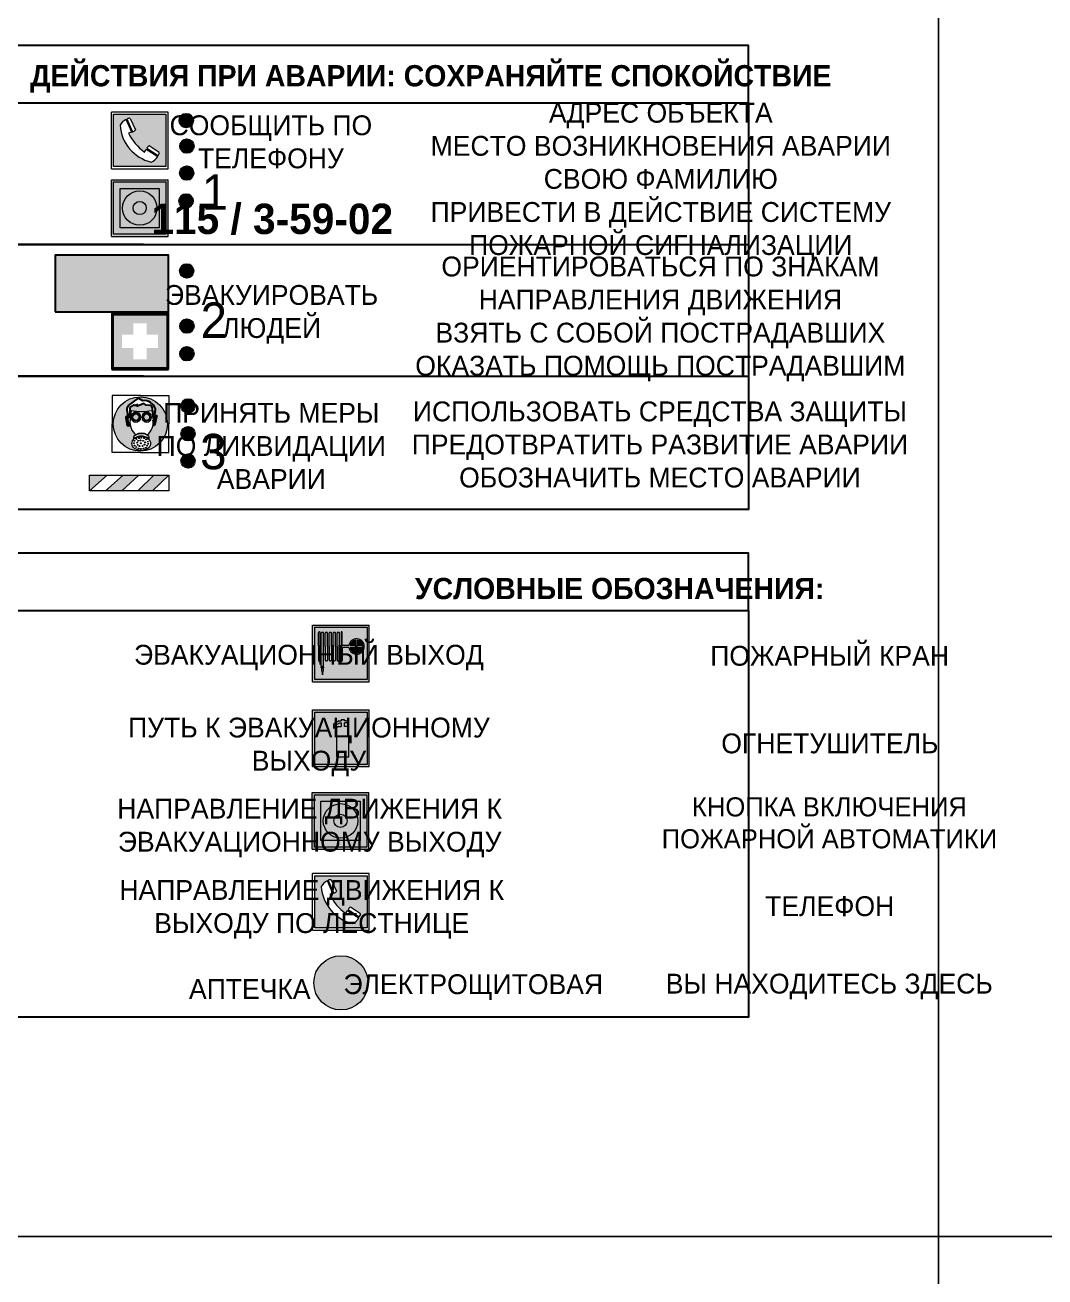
# Model space of a CAD drawing. Header units: millimetres. Extents: x 13114 to 67229, y 22859 to 38520.
# Drawn here: x 33988.3 to 34132.1, y 35153.2 to 35329.9 of the extents above; entities that cross this region are included whole.
import ezdxf

# ---------------------------------------------------------------- set-up
doc = ezdxf.new("R2010")
doc.units = ezdxf.units.MM
doc.styles.add('обычный', font='arial.ttf')

# ---------------------------------------------------------------- blocks, each defined once
blk = doc.blocks.new('A$C38D26F80')
h = blk.add_hatch(color=5)
h.dxf.hatch_style = 1
h.paths.add_polyline_path([(-8.77, -4.48, 1), (-0.19, -4.48, 1)])
h.paths.add_polyline_path([(-6.75, -3.58), (-6.75, -3.31), (-6.62, -3.22), (-6.5, -3.22), (-6.42, -3.3), (-6.39, -3.28), (-6.59, -2.23), (-6.59, -2.01), (-6.38, -1.58), (-4.76, -0.4), (-4.13, -0.79, -0.362848), (-2.1, -2.1, -0.201049), (-2.17, -2.48, 0.085434), (-2.26, -3.13), (-1.9, -3.16), (-2.25, -4.7), (-2.4, -4.59), (-2.43, -4.34), (-2.36, -4.34), (-2.14, -3.34), (-2.47, -3.42), (-2.58, -1.95), (-2.77, -1.58), (-3.58, -1.52), (-3.92, -1.26), (-5.05, -1.73), (-4.87, -1.39), (-5.41, -1.6), (-5.41, -1.46), (-6.13, -1.87), (-6.18, -3.5), (-6.56, -3.47), (-6.37, -4.59), (-6.16, -4.43), (-6.16, -4.66), (-6.36, -4.79), (-6.37, -4.8), (-6.51, -4.76)], flags=16)
h.paths.add_polyline_path([(-6.51, -4.76), (-6.36, -4.79), (-6.37, -4.8)], flags=0)
h.paths.add_polyline_path([(-5.92, -2.34, 0.089508), (-2.67, -2.35), (-2.48, -3.88, -0.268602), (-3.4, -6.18, 0.262449), (-5.2, -6.18, -0.268602), (-6.11, -3.88)], flags=16)
edge = h.paths.add_edge_path(flags=16)
edge.add_ellipse((-5.19, -3.41), major_axis=(0, 0.842), ratio=0.848992, start_angle=0, end_angle=360)
edge = h.paths.add_edge_path(flags=0)
edge.add_ellipse((-5.19, -3.39), major_axis=(0, 0.665), ratio=0.853798, start_angle=0, end_angle=360)
edge = h.paths.add_edge_path(flags=0)
edge.add_ellipse((-5.19, -3.4), major_axis=(0, 0.528), ratio=0.864094, start_angle=0, end_angle=360)
edge = h.paths.add_edge_path(flags=16)
edge.add_ellipse((-3.47, -3.4), major_axis=(0, 0.842), ratio=0.848992, start_angle=0, end_angle=360)
h.paths.add_polyline_path([(-3.13, -6.45), (-3.13, -6.84, 0.383174), (-5.57, -6.85), (-5.57, -6.49, -0.369952)], flags=16)
edge = h.paths.add_edge_path(flags=0)
edge.add_ellipse((-3.47, -3.39), major_axis=(0, 0.665), ratio=0.853798, start_angle=0, end_angle=360)
edge = h.paths.add_edge_path(flags=0)
edge.add_ellipse((-3.47, -3.4), major_axis=(0, 0.528), ratio=0.864094, start_angle=0, end_angle=360)
edge = h.paths.add_edge_path(flags=16)
edge.add_ellipse((-4.34, -7.57), major_axis=(-1.48, 0), ratio=0.744955, start_angle=0, end_angle=360)
h.paths.add_polyline_path([(-5.01, -6.85, -1), (-5.15, -6.85, -1)], flags=0)
h.paths.add_polyline_path([(-5.33, -7.14, -1), (-5.47, -7.14, -1)], flags=0)
h.paths.add_polyline_path([(-4.61, -6.71, -1), (-4.74, -6.71, -1)], flags=16)
h.paths.add_polyline_path([(-5.43, -7.51, -1), (-5.57, -7.51, -1)], flags=0)
h.paths.add_polyline_path([(-4.26, -6.67, -1), (-4.4, -6.67, -1)], flags=16)
h.paths.add_polyline_path([(-4.74, -7.14, -1), (-4.88, -7.14, -1)], flags=0)
h.paths.add_polyline_path([(-4.93, -7.43, -1), (-5.07, -7.43, -1)], flags=0)
h.paths.add_polyline_path([(-4.41, -7.07, -1), (-4.54, -7.07, -1)], flags=0)
h.paths.add_polyline_path([(-5.33, -7.87, -1), (-5.46, -7.87, -1)], flags=0)
h.paths.add_polyline_path([(-3.8, -6.71, -1), (-3.94, -6.71, -1)], flags=16)
h.paths.add_polyline_path([(-4.85, -7.78, -1), (-4.98, -7.78, -1)], flags=0)
h.paths.add_polyline_path([(-3.96, -7.14, -1), (-4.1, -7.14, -1)], flags=0)
h.paths.add_polyline_path([(-4.33, -7.53, -1), (-4.47, -7.53, -1)], flags=0)
h.paths.add_polyline_path([(-5.09, -8.12, -1), (-5.23, -8.12, -1)], flags=0)
h.paths.add_polyline_path([(-3.5, -6.94, -1), (-3.64, -6.94, -1)], flags=0)
h.paths.add_polyline_path([(-4.54, -7.97, -1), (-4.68, -7.97, -1)], flags=0)
h.paths.add_polyline_path([(-3.66, -7.39, -1), (-3.8, -7.39, -1)], flags=0)
h.paths.add_polyline_path([(-4.73, -8.35, -1), (-4.86, -8.35, -1)], flags=0)
h.paths.add_polyline_path([(-4.09, -7.96, -1), (-4.23, -7.96, -1)], flags=0)
h.paths.add_polyline_path([(-3.77, -7.74, -1), (-3.91, -7.74, -1)], flags=0)
h.paths.add_polyline_path([(-3.22, -7.27, -1), (-3.35, -7.27, -1)], flags=0)
h.paths.add_polyline_path([(-4.34, -8.4, -1), (-4.47, -8.4, -1)], flags=0)
h.paths.add_polyline_path([(-3.16, -7.61, -1), (-3.3, -7.61, -1)], flags=0)
h.paths.add_polyline_path([(-3.9, -8.35, -1), (-4.04, -8.35, -1)], flags=0)
h.paths.add_polyline_path([(-3.32, -7.91, -1), (-3.46, -7.91, -1)], flags=0)
h.paths.add_polyline_path([(-3.55, -8.23, -1), (-3.69, -8.23, -1)], flags=0)
at = {"color": 5, "lineweight": 5}
for p, q in [((-4.48, 0), (-8.96, 0)), ((-8.96, 0), (-8.96, -4.48)), ((-4.48, 0), (0, 0)), ((0, 0), (0, -4.48)), ((-6.59, -2.01), (-6.38, -1.58)), ((-6.38, -1.58), (-4.76, -0.4)), ((-6.13, -1.87), (-6.18, -3.5)), ((-5.41, -1.46), (-6.13, -1.87)), ((-4.87, -1.39), (-5.41, -1.6)), ((-5.41, -1.6), (-5.41, -1.46)), ((-3.92, -1.26), (-5.05, -1.73)), ((-5.05, -1.73), (-4.87, -1.39)), ((-4.76, -0.4), (-4.13, -0.79)), ((-3.58, -1.52), (-3.92, -1.26)), ((-2.77, -1.58), (-3.58, -1.52)), ((-2.58, -1.95), (-2.77, -1.58)), ((-2.47, -3.42), (-2.58, -1.95)), ((-6.75, -3.31), (-6.62, -3.22)), ((-6.75, -3.58), (-6.75, -3.31)), ((-6.51, -4.76), (-6.75, -3.58)), ((-6.62, -3.22), (-6.5, -3.22)), ((-6.59, -2.23), (-6.59, -2.01)), ((-6.39, -3.28), (-6.59, -2.23)), ((-6.18, -3.5), (-6.56, -3.47)), ((-6.56, -3.47), (-6.37, -4.59)), ((-6.5, -3.22), (-6.42, -3.3)), ((-6.42, -3.3), (-6.39, -3.28)), ((-5.92, -2.34), (-6.11, -3.88)), ((-2.67, -2.34), (-2.48, -3.88)), ((-2.14, -3.34), (-2.47, -3.42)), ((-2.36, -4.34), (-2.14, -3.34)), ((-1.9, -3.16), (-2.26, -3.13)), ((-2.25, -4.7), (-1.9, -3.16)), ((-8.96, -8.96), (-8.96, -4.48)), ((-6.37, -4.8), (-6.51, -4.76)), ((-6.37, -4.59), (-6.16, -4.43)), ((-6.16, -4.66), (-6.37, -4.8)), ((-6.16, -4.43), (-6.16, -4.66)), ((-2.43, -4.34), (-2.4, -4.59)), ((-2.43, -4.34), (-2.36, -4.34)), ((-2.4, -4.59), (-2.25, -4.7)), ((0, -8.96), (0, -4.48)), ((-5.57, -6.49), (-5.57, -6.85)), ((-3.13, -6.45), (-3.13, -6.84)), ((-4.48, -8.96), (-8.96, -8.96)), ((-4.48, -8.96), (0, -8.96))]:
    blk.add_line(p, q, dxfattribs=at)
at = {"color": 5}
for p, q in [((-6.59, -2.01), (-6.38, -1.58)), ((-6.38, -1.58), (-4.76, -0.4)), ((-6.13, -1.87), (-6.18, -3.5)), ((-5.41, -1.46), (-6.13, -1.87)), ((-4.87, -1.39), (-5.41, -1.6)), ((-5.41, -1.6), (-5.41, -1.46)), ((-3.92, -1.26), (-5.05, -1.73)), ((-5.05, -1.73), (-4.87, -1.39)), ((-4.76, -0.4), (-4.13, -0.79)), ((-3.58, -1.52), (-3.92, -1.26)), ((-2.77, -1.58), (-3.58, -1.52)), ((-2.58, -1.95), (-2.77, -1.58)), ((-2.47, -3.42), (-2.58, -1.95)), ((-6.75, -3.31), (-6.62, -3.22)), ((-6.75, -3.58), (-6.75, -3.31)), ((-6.51, -4.76), (-6.75, -3.58)), ((-6.62, -3.22), (-6.5, -3.22)), ((-6.59, -2.23), (-6.59, -2.01)), ((-6.39, -3.28), (-6.59, -2.23)), ((-6.18, -3.5), (-6.56, -3.47)), ((-6.56, -3.47), (-6.37, -4.59)), ((-6.5, -3.22), (-6.42, -3.3)), ((-6.42, -3.3), (-6.39, -3.28)), ((-2.14, -3.34), (-2.47, -3.42)), ((-2.36, -4.34), (-2.14, -3.34)), ((-2.26, -3.13), (-1.9, -3.16)), ((-1.9, -3.16), (-2.25, -4.7)), ((-6.37, -4.8), (-6.51, -4.76)), ((-6.36, -4.79), (-6.51, -4.76)), ((-6.37, -4.59), (-6.16, -4.43)), ((-6.16, -4.66), (-6.37, -4.8)), ((-6.16, -4.66), (-6.36, -4.79)), ((-6.16, -4.43), (-6.16, -4.66)), ((-2.4, -4.59), (-2.43, -4.34)), ((-2.43, -4.34), (-2.36, -4.34)), ((-2.25, -4.7), (-2.4, -4.59))]:
    blk.add_line(p, q, dxfattribs=at)
at = {"color": 5, "lineweight": 5}
for centre, radius in [((-4.48, -4.48), 4.29), ((-5.5, -7.51), 0.0678), ((-5.4, -7.14), 0.0678), ((-5.4, -7.87), 0.0678), ((-5.08, -6.85), 0.0678), ((-5, -7.43), 0.0678), ((-4.91, -7.78), 0.0678), ((-4.81, -7.14), 0.0678), ((-4.67, -6.71), 0.0678), ((-4.61, -7.97), 0.0678), ((-4.47, -7.07), 0.0678), ((-4.4, -7.53), 0.0678), ((-4.33, -6.67), 0.0678), ((-4.16, -7.96), 0.0678), ((-4.03, -7.14), 0.0678), ((-3.87, -6.71), 0.0678), ((-3.84, -7.74), 0.0678), ((-3.73, -7.39), 0.0678), ((-3.57, -6.94), 0.0678), ((-3.39, -7.91), 0.0678), ((-3.28, -7.27), 0.0678), ((-3.23, -7.61), 0.0678), ((-5.16, -8.12), 0.0678), ((-4.79, -8.35), 0.0678), ((-4.4, -8.4), 0.0678), ((-3.97, -8.35), 0.0678), ((-3.62, -8.23), 0.0678)]:
    blk.add_circle(centre, radius, dxfattribs=at)
at = {"color": 5}
for centre, radius, start, end in [((-3.89, -2.66), 1.88, 17.387, 97.1599), ((-0.35, -3.07), 1.91, 162.2553, 181.7878), ((-2.6, -2.2), 0.511, 326.3906, 11.8614)]:
    blk.add_arc(centre, radius, start, end, dxfattribs=at)
at = {"color": 5, "lineweight": 5}
for centre, radius, start, end in [((-3.66, -4.24), 2.47, 171.573, 231.7124), ((-4.28, 6.66), 9.15, 259.6987, 280.1569), ((-4.93, -4.24), 2.47, 308.2876, 8.427), ((-0.47, -3.05), 1.79, 161.5846, 182.4584), ((-2.6, -2.2), 0.513, 326.4781, 11.7739), ((-4.33, -7.88), 1.87, 50.358, 131.5662), ((-4.34, -8.2), 1.82, 48.4943, 132.3565), ((-4.3, -7.78), 1.83, 60.5889, 119.4111)]:
    blk.add_arc(centre, radius, start, end, dxfattribs=at)
for centre, major_axis, ratio in [((-5.19, -3.41), (0, 0.842), 0.848992), ((-5.19, -3.39), (0, 0.665), 0.853798), ((-5.19, -3.4), (0, 0.528), 0.864094), ((-3.47, -3.4), (0, 0.842), 0.848992), ((-3.47, -3.39), (0, 0.665), 0.853798), ((-3.47, -3.4), (0, 0.528), 0.864094), ((-4.34, -7.57), (-1.48, 0), 0.744955)]:
    blk.add_ellipse(centre, major_axis=major_axis, ratio=ratio, dxfattribs=at)
blk = doc.blocks.new('A$C47DD6509')
at = {"lineweight": 5}
for points in [[(-8.69, 0), (-11.19, 0), (-11.19, -2.22)], [(-4.22, 0), (-6.45, 0), (-8.91, -2.22), (-6.61, -2.22)], [(0, 0), (-2.09, 0), (-4.36, -2.22), (-2.29, -2.22)]]:
    blk.add_hatch(color=242, dxfattribs=at).paths.add_polyline_path(points)
at = {"color": 242, "lineweight": 5}
for p, q in [((-11.19, -2.22), (-8.69, 0)), ((-11.19, -2.22), (-11.19, 0)), ((-11.19, 0), (-8.69, 0)), ((-11.19, 0), (0, 0)), ((-8.91, -2.22), (-6.45, 0)), ((-6.61, -2.22), (-4.22, 0)), ((-4.36, -2.22), (-2.09, 0)), ((-2.29, -2.22), (0, 0)), ((0, 0), (0, -2.22)), ((0, -2.22), (-11.19, -2.22))]:
    blk.add_line(p, q, dxfattribs=at)
blk = doc.blocks.new('A$C32E8229D')
at = {"true_color": 0xffffff}
blk.add_hatch(color=7, dxfattribs=at).paths.add_polyline_path([(0, 0), (0, -8), (16, -8), (16, 0)])
h = blk.add_hatch(color=126)
h.paths.add_polyline_path([(0.2, -0.2), (15.8, -0.2), (15.8, -7.8), (0.2, -7.8)])
h.paths.add_polyline_path([(13.49, -2.05), (12.08, -2.05), (11.37, -2.63, 0.162397), (11.29, -2.84), (11.29, -3.63), (10.35, -3.63), (10.35, -4.05), (11.68, -4.05), (11.68, -3.48), (12.26, -4.28), (11.29, -5.1), (11.29, -6.78), (11.85, -6.78), (11.85, -5.44), (12.8, -4.64), (12.8, -5.94), (14.46, -5.94), (14.46, -5.39), (13.45, -5.39), (13.45, -3.97), (12.46, -2.59), (13.15, -2.59), (13.69, -3.34), (14.18, -3)], flags=16)
h.paths.add_polyline_path([(10.74, -1.82, 1), (11.8, -1.82, 1)], flags=16)
h.paths.add_polyline_path([(9.39, -3.59), (5.99, -3.59), (6.56, -3.03), (5.91, -3.03), (5.1, -3.83), (5.91, -4.64), (6.56, -4.64), (5.99, -4.09), (9.39, -4.09)], flags=16)
h.paths.add_polyline_path([(4.29, -1.08), (1.72, -1.08), (1.72, -6.6), (4.29, -6.6)], flags=16)
at = {"color": 126}
blk.add_lwpolyline([(16, -8), (0, -8), (0, 0), (16, 0)], close=True, dxfattribs=at)
blk = doc.blocks.new('A$C18900ED3')
h = blk.add_hatch(color=126)
h.paths.add_polyline_path([(-0.18, -0.18), (-7.02, -0.18), (-7.02, -7.02), (-0.18, -7.02)])
h.paths.add_polyline_path([(-5.89, -4.46), (-5.89, -2.77), (-4.46, -2.77), (-4.46, -1.31), (-2.77, -1.31), (-2.77, -2.77), (-1.33, -2.77), (-1.33, -4.46), (-2.77, -4.46), (-2.77, -5.89), (-4.46, -5.89), (-4.46, -4.46)], flags=16)
at = {"color": 126}
for p, q in [((-7.2, 0), (-7.2, -7.2)), ((0, 0), (-7.2, 0)), ((0, -7.2), (0, 0)), ((-7.02, -7.02), (-7.02, -0.18)), ((-7.02, -0.18), (-0.18, -0.18)), ((-0.18, -0.18), (-0.18, -7.02)), ((-7.2, -7.2), (0, -7.2)), ((-0.18, -7.02), (-7.02, -7.02))]:
    blk.add_line(p, q, dxfattribs=at)
blk = doc.blocks.new('A$C456E1F9C')
at = {"lineweight": 5}
h = blk.add_hatch(color=242, dxfattribs=at)
h.paths.add_polyline_path([(0.51, -1.47), (0.51, -13.26), (12.29, -13.26), (12.29, -1.47)])
h.paths.add_polyline_path([(5.42, -4.95, -0.254479), (4.78, -5.4), (3.52, -2.53, -0.209735), (4.23, -2.4)], flags=16)
h.paths.add_polyline_path([(8.53, -8.6), (10.87, -10.17), (10.54, -10.76), (8.03, -9.13, -0.192251)], flags=16)
h.paths.add_polyline_path([(4.61, -5.49, 0.005518), (3.87, -5.72, 0.128647), (7.49, -10.01, 0.00809), (7.83, -9.33), (10.47, -10.97, -0.16736), (8.99, -12.25, -0.327862), (1.95, -3.95, -0.166952), (3.36, -2.62)], flags=16)
at = {"color": 242, "lineweight": 5}
for p, q in [((0, -13.77), (0, -0.97)), ((12.8, -0.97), (0, -0.97)), ((4.61, -5.49), (3.36, -2.62)), ((3.52, -2.53), (4.78, -5.4)), ((4.23, -2.4), (5.42, -4.95)), ((12.8, -13.77), (12.8, -0.97)), ((7.83, -9.33), (10.47, -10.97)), ((8.03, -9.13), (10.54, -10.76)), ((10.81, -10.12), (8.53, -8.6)), ((10.54, -10.76), (10.8, -10.3)), ((10.8, -10.3), (10.81, -10.12)), ((0, -13.77), (12.8, -13.77))]:
    blk.add_line(p, q, dxfattribs=at)
blk.add_lwpolyline([(0.51, -1.47), (12.29, -1.47), (12.29, -13.26), (0.51, -13.26)], close=True, dxfattribs=at)
for centre, radius, start, end in [((4.59, -5.34), 2.99, 114.2845, 152.1974), ((4.02, -3.27), 0.891, 76.3284, 123.7092), ((11.12, -3.31), 9.19, 183.9915, 256.6009), ((14.98, -39.1), 35.17, 107.1487, 108.4135), ((4.68, -4.59), 0.824, 276.9621, 334.0723), ((13.86, -0.94), 11.08, 205.5536, 234.8762), ((-13.31, 0.8), 23.44, 332.5487, 334.4027), ((8.94, -9.5), 0.989, 114.4092, 157.9388), ((7.87, -9.46), 3, 291.9291, 329.9329)]:
    blk.add_arc(centre, radius, start, end, dxfattribs=at)
blk = doc.blocks.new('A$C54414219')
at = {"true_color": 0xffffff}
h = blk.add_hatch(color=7, dxfattribs=at)
h.paths.add_polyline_path([(2.39, -9.45), (2.39, -18.3), (11.23, -18.3), (11.23, -9.45)], flags=0)
h.paths.add_polyline_path([(10.71, -13.87, -1), (2.92, -13.87, -1)], flags=0)
h.paths.add_polyline_path([(8.3, -13.87, -1), (5.33, -13.87, -1)], flags=0)
h.paths.add_polyline_path([(0.41, -7.47), (0.41, -20.27), (13.21, -20.27), (13.21, -7.47)])
h.paths.add_polyline_path([(0.92, -19.77), (12.71, -19.77), (12.71, -7.98), (0.92, -7.98)], flags=16)
h.paths.add_polyline_path([(11.23, -9.45), (11.23, -18.3), (2.39, -18.3), (2.39, -9.45)], flags=0)
at = {"lineweight": 5}
h = blk.add_hatch(color=242, dxfattribs=at)
h.paths.add_polyline_path([(12.71, -7.98), (0.92, -7.98), (0.92, -19.77), (12.71, -19.77)])
h.paths.add_polyline_path([(11.23, -18.3), (2.39, -18.3), (2.39, -9.45), (11.23, -9.45)], flags=16)
h.paths.add_polyline_path([(10.71, -13.87, -1), (2.92, -13.87, -1)], flags=0)
h.paths.add_polyline_path([(8.3, -13.87, -1), (5.33, -13.87, -1)], flags=0)
at = {"true_color": 0xffffff}
h = blk.add_hatch(color=7, dxfattribs=at)
h.paths.add_polyline_path([(2.39, -9.45), (2.39, -18.3), (11.23, -18.3), (11.23, -9.45)])
h.paths.add_polyline_path([(10.71, -13.87, -1), (2.92, -13.87, -1)], flags=16)
h.paths.add_polyline_path([(8.3, -13.87, -1), (5.33, -13.87, -1)], flags=0)
at = {"lineweight": 5}
h = blk.add_hatch(color=242, dxfattribs=at)
h.paths.add_polyline_path([(2.92, -13.87, 1), (10.71, -13.87, 1)])
h.paths.add_polyline_path([(8.3, -13.87, -1), (5.33, -13.87, -1)], flags=16)
at = {"color": 242, "lineweight": 5}
for p, q in [((0.41, -20.27), (0.41, -7.47)), ((0.41, -7.47), (13.21, -7.47)), ((0.41, -7.47), (13.21, -7.47)), ((13.21, -20.27), (13.21, -7.47)), ((0.41, -20.27), (13.21, -20.27))]:
    blk.add_line(p, q, dxfattribs=at)
for points in [[(0.92, -7.98), (12.71, -7.98), (12.71, -19.77), (0.92, -19.77)], [(2.39, -9.45), (11.23, -9.45), (11.23, -18.3), (2.39, -18.3)]]:
    blk.add_lwpolyline(points, close=True, dxfattribs=at)
for radius in [3.89, 1.49]:
    blk.add_circle((6.81, -13.87), radius, dxfattribs=at)
blk = doc.blocks.new('A$C37112FD5')
at = {"true_color": 0xf5f5ff}
h = blk.add_hatch(color=7, dxfattribs=at)
h.dxf.hatch_style = 1
h.paths.add_polyline_path([(12.8, -7.4), (0, -7.4), (0, -20.2), (12.8, -20.2)])
h.paths.add_polyline_path([(12.29, -7.91), (12.29, -19.69), (0.51, -19.69), (0.51, -7.91)], flags=16)
h.paths.add_polyline_path([(4.98, -9.04, -0.42597), (5.17, -9.22), (5.17, -12.25), (5.17, -15.29, -0.432244), (4.98, -15.47), (4.83, -15.47, -0.42597), (4.64, -15.29), (4.64, -12.25), (4.64, -9.22, -0.432244), (4.83, -9.04)], flags=0)
h.paths.add_polyline_path([(4.28, -9.22), (4.28, -12.25), (4.28, -15.29, -0.432244), (4.09, -15.47), (3.94, -15.47, -0.42597), (3.75, -15.29), (3.75, -12.25), (3.75, -9.22, -0.432244), (3.94, -9.04), (4.09, -9.04, -0.42597)], flags=0)
h.paths.add_polyline_path([(5.72, -9.04), (5.87, -9.04, -0.42597), (6.06, -9.22), (6.06, -12.25), (6.06, -15.29, -0.432244), (5.87, -15.47), (5.72, -15.47, -0.42597), (5.53, -15.29), (5.53, -12.25), (5.53, -9.22, -0.432244)], flags=0)
h.paths.add_polyline_path([(6.42, -8.9), (6.5, -8.9, -0.42597), (6.69, -9.08), (6.69, -12.03), (8.21, -12.03, -15.824349), (8.21, -12.47), (6.69, -12.47), (6.69, -15.42, -0.432244), (6.5, -15.6), (6.42, -15.6)], flags=0)
h.paths.add_polyline_path([(3.39, -9.22), (3.39, -12.25), (3.39, -15.29, -0.432244), (3.2, -15.47), (3.05, -15.47, -0.42597), (2.85, -15.29), (2.85, -12.25), (2.85, -9.22, -0.432244), (3.05, -9.04), (3.2, -9.04, -0.42597)], flags=0)
h.paths.add_polyline_path([(2.5, -9.22), (2.5, -16.71), (1.96, -16.71), (1.96, -9.22, -0.432244), (2.15, -9.04), (2.31, -9.04, -0.42597)], flags=0)
h.paths.add_polyline_path([(1.61, -8.9), (1.61, -15.6), (1.57, -15.6, -0.42597), (1.37, -15.42), (1.37, -12.03), (1.37, -9.09, -0.432244), (1.57, -8.9)], flags=0)
h.paths.add_polyline_path([(9.76, -10.81), (9.76, -12.03), (8.49, -12.03, -0.336371)], flags=0)
h.paths.add_polyline_path([(8.49, -12.47), (9.76, -12.47), (9.76, -13.7, -0.336371)], flags=0)
h.paths.add_polyline_path([(10.11, -10.81, -0.336371), (11.38, -12.03), (10.11, -12.03)], flags=0)
h.paths.add_polyline_path([(10.11, -12.47), (11.38, -12.47, -0.336371), (10.11, -13.7)], flags=0)
h.paths.add_polyline_path([(2.5, -16.84), (2.5, -17.05), (1.97, -17.05), (1.97, -16.84)], flags=0)
h.paths.add_polyline_path([(2.5, -17.24, -0.033778), (2.24, -18.6, -0.033778), (1.97, -17.24)], flags=0)
h = blk.add_hatch(color=242)
h.dxf.hatch_style = 1
h.paths.add_polyline_path([(12.29, -7.91), (0.51, -7.91), (0.51, -19.69), (12.29, -19.69)])
h.paths.add_polyline_path([(6.42, -15.6), (6.42, -8.9), (6.5, -8.9, -0.42597), (6.69, -9.08), (6.69, -12.03), (8.21, -12.03, -15.824349), (8.21, -12.47), (6.69, -12.47), (6.69, -15.42, -0.432244), (6.5, -15.6)], flags=16)
h.paths.add_polyline_path([(5.87, -15.47), (5.72, -15.47, -0.42597), (5.53, -15.29), (5.53, -12.25), (5.53, -9.22, -0.432244), (5.72, -9.04), (5.87, -9.04, -0.42597), (6.06, -9.22), (6.06, -12.25), (6.06, -15.29, -0.432244)], flags=16)
h.paths.add_polyline_path([(4.98, -15.47), (4.83, -15.47, -0.42597), (4.64, -15.29), (4.64, -12.25), (4.64, -9.22, -0.432244), (4.83, -9.04), (4.98, -9.04, -0.42597), (5.17, -9.22), (5.17, -12.25), (5.17, -15.29, -0.432244)], flags=16)
h.paths.add_polyline_path([(4.09, -15.47), (3.94, -15.47, -0.42597), (3.75, -15.29), (3.75, -12.25), (3.75, -9.22, -0.432244), (3.94, -9.04), (4.09, -9.04, -0.42597), (4.28, -9.22), (4.28, -12.25), (4.28, -15.29, -0.432244)], flags=16)
h.paths.add_polyline_path([(3.2, -15.47), (3.05, -15.47, -0.42597), (2.85, -15.29), (2.85, -12.25), (2.85, -9.22, -0.432244), (3.05, -9.04), (3.2, -9.04, -0.42597), (3.39, -9.22), (3.39, -12.25), (3.39, -15.29, -0.432244)], flags=16)
h.paths.add_polyline_path([(2.5, -17.05), (1.97, -17.05), (1.97, -16.84), (2.5, -16.84)], flags=16)
h.paths.add_polyline_path([(2.5, -17.24, -0.033778), (2.24, -18.6, -0.033778), (1.97, -17.24)], flags=16)
h.paths.add_polyline_path([(2.5, -16.71), (1.96, -16.71), (1.96, -9.22, -0.432244), (2.15, -9.04), (2.31, -9.04, -0.42597), (2.5, -9.22)], flags=16)
h.paths.add_polyline_path([(1.61, -15.6), (1.57, -15.6, -0.42597), (1.37, -15.42), (1.37, -12.03), (1.37, -9.09, -0.432244), (1.57, -8.9), (1.61, -8.9)], flags=16)
h.paths.add_polyline_path([(8.49, -12.47), (9.76, -12.47), (9.76, -13.7, -0.336371)], flags=0)
h.paths.add_polyline_path([(10.11, -13.7), (10.11, -12.47), (11.38, -12.47, -0.336371)], flags=0)
h.paths.add_polyline_path([(8.49, -12.03, -0.336371), (9.76, -10.81), (9.76, -12.03)], flags=0)
h.paths.add_polyline_path([(10.11, -12.03), (10.11, -10.81, -0.336371), (11.38, -12.03)], flags=0)
h = blk.add_hatch(color=7, dxfattribs=at)
h.dxf.hatch_style = 1
h.paths.add_polyline_path([(1.61, -8.9), (1.57, -8.9, 0.432244), (1.37, -9.09), (1.37, -12.03), (1.37, -15.42, 0.42597), (1.57, -15.6), (1.61, -15.6)])
h.paths.add_polyline_path([(2.5, -9.22, 0.42597), (2.31, -9.04), (2.15, -9.04, 0.432244), (1.96, -9.22), (1.96, -16.71), (2.5, -16.71)])
h.paths.add_polyline_path([(2.5, -16.84), (1.97, -16.84), (1.97, -17.05), (2.5, -17.05)])
h.paths.add_polyline_path([(2.5, -17.24), (1.97, -17.24, 0.033778), (2.24, -18.6, 0.033778)])
h.paths.add_polyline_path([(3.39, -12.25), (3.39, -9.22, 0.42597), (3.2, -9.04), (3.05, -9.04, 0.432244), (2.85, -9.22), (2.85, -12.25), (2.85, -15.29, 0.42597), (3.05, -15.47), (3.2, -15.47, 0.432244), (3.39, -15.29)])
h.paths.add_polyline_path([(4.28, -12.25), (4.28, -9.22, 0.42597), (4.09, -9.04), (3.94, -9.04, 0.432244), (3.75, -9.22), (3.75, -12.25), (3.75, -15.29, 0.42597), (3.94, -15.47), (4.09, -15.47, 0.432244), (4.28, -15.29)])
h.paths.add_polyline_path([(5.17, -12.25), (5.17, -9.22, 0.42597), (4.98, -9.04), (4.83, -9.04, 0.432244), (4.64, -9.22), (4.64, -12.25), (4.64, -15.29, 0.42597), (4.83, -15.47), (4.98, -15.47, 0.432244), (5.17, -15.29)])
h.paths.add_polyline_path([(6.06, -12.25), (6.06, -9.22, 0.42597), (5.87, -9.04), (5.72, -9.04, 0.432244), (5.53, -9.22), (5.53, -12.25), (5.53, -15.29, 0.42597), (5.72, -15.47), (5.87, -15.47, 0.432244), (6.06, -15.29)])
h.paths.add_polyline_path([(6.69, -12.47), (8.21, -12.47, 15.824349), (8.21, -12.03), (6.69, -12.03), (6.69, -9.08, 0.42597), (6.5, -8.9), (6.42, -8.9), (6.42, -15.6), (6.5, -15.6, 0.432244), (6.69, -15.42)])
h.paths.add_polyline_path([(8.49, -12.47), (9.76, -12.47), (9.76, -13.7, -0.336371)], flags=16)
h.paths.add_polyline_path([(8.49, -12.03, -0.336371), (9.76, -10.81), (9.76, -12.03)], flags=16)
h.paths.add_polyline_path([(10.11, -12.47), (11.38, -12.47, -0.336371), (10.11, -13.7)], flags=16)
h.paths.add_polyline_path([(10.11, -12.03), (10.11, -10.81, -0.336371), (11.38, -12.03)], flags=16)
h = blk.add_hatch(color=242)
h.dxf.hatch_style = 1
h.paths.add_polyline_path([(9.76, -10.81, 0.336371), (8.49, -12.03), (9.76, -12.03)])
h.paths.add_polyline_path([(10.11, -10.81), (10.11, -12.03), (11.38, -12.03, 0.336371)])
h.paths.add_polyline_path([(11.38, -12.47), (10.11, -12.47), (10.11, -13.7, 0.336371)])
h.paths.add_polyline_path([(9.76, -12.47), (8.49, -12.47, 0.336371), (9.76, -13.7)])
at = {"color": 242, "lineweight": 5}
for p, q in [((0, -20.2), (0, -7.4)), ((0, -7.4), (12.8, -7.4)), ((12.8, -20.2), (12.8, -7.4)), ((1.37, -12.03), (1.37, -9.08)), ((1.57, -8.9), (1.61, -8.9)), ((1.61, -8.9), (1.61, -15.6)), ((1.96, -16.71), (1.96, -9.22)), ((2.15, -9.04), (2.31, -9.04)), ((2.5, -16.71), (2.5, -9.22)), ((2.85, -12.25), (2.85, -9.22)), ((3.05, -9.04), (3.2, -9.04)), ((3.39, -12.25), (3.39, -9.22)), ((3.75, -12.25), (3.75, -9.22)), ((3.94, -9.04), (4.09, -9.04)), ((4.28, -12.25), (4.28, -9.22)), ((4.64, -12.25), (4.64, -9.22)), ((4.83, -9.04), (4.98, -9.04)), ((5.17, -12.25), (5.17, -9.22)), ((5.53, -12.25), (5.53, -9.22)), ((5.72, -9.04), (5.87, -9.04)), ((6.06, -12.25), (6.06, -9.22)), ((6.42, -8.9), (6.42, -15.6)), ((6.5, -8.9), (6.42, -8.9)), ((6.69, -12.03), (6.69, -9.08)), ((9.76, -10.81), (9.76, -12.03)), ((10.11, -10.81), (10.11, -12.03)), ((1.37, -12.03), (1.37, -15.42)), ((2.85, -12.25), (2.85, -15.29)), ((3.39, -12.25), (3.39, -15.29)), ((3.75, -12.25), (3.75, -15.29)), ((4.28, -12.25), (4.28, -15.29)), ((4.64, -12.25), (4.64, -15.29)), ((5.17, -12.25), (5.17, -15.29)), ((5.53, -12.25), (5.53, -15.29)), ((6.06, -12.25), (6.06, -15.29)), ((8.21, -12.03), (6.69, -12.03)), ((8.21, -12.47), (6.69, -12.47)), ((6.69, -12.47), (6.69, -15.42)), ((9.76, -12.03), (8.49, -12.03)), ((9.76, -12.47), (8.49, -12.47)), ((9.76, -12.47), (9.76, -13.7)), ((11.38, -12.03), (10.11, -12.03)), ((11.38, -12.47), (10.11, -12.47)), ((10.11, -12.47), (10.11, -13.7)), ((1.57, -15.6), (1.61, -15.6)), ((1.96, -16.71), (2.5, -16.71)), ((1.97, -16.84), (2.5, -16.84)), ((1.97, -17.05), (1.97, -16.84)), ((2.5, -16.84), (2.5, -17.05)), ((3.05, -15.47), (3.2, -15.47)), ((3.94, -15.47), (4.09, -15.47)), ((4.83, -15.47), (4.98, -15.47)), ((5.72, -15.47), (5.87, -15.47)), ((6.42, -15.6), (6.5, -15.6)), ((2.5, -17.05), (1.97, -17.05)), ((1.97, -17.24), (2.5, -17.24)), ((0, -20.2), (12.8, -20.2))]:
    blk.add_line(p, q, dxfattribs=at)
blk.add_lwpolyline([(0.51, -7.91), (12.29, -7.91), (12.29, -19.69), (0.51, -19.69)], close=True, dxfattribs=at)
for centre, radius, start, end in [((1.56, -9.09), 0.182, 87.1027, 180.6071), ((2.15, -9.22), 0.182, 87.1027, 180.6071), ((2.32, -9.22), 0.182, 359.3929, 92.8973), ((3.04, -9.22), 0.182, 87.1027, 180.6071), ((3.21, -9.22), 0.182, 359.3929, 92.8973), ((3.93, -9.22), 0.182, 87.1027, 180.6071), ((4.1, -9.22), 0.182, 359.3929, 92.8973), ((4.82, -9.22), 0.182, 87.1027, 180.6071), ((4.99, -9.22), 0.182, 359.3929, 92.8973), ((5.71, -9.22), 0.182, 87.1027, 180.6071), ((5.88, -9.22), 0.182, 359.3929, 92.8973), ((6.51, -9.09), 0.182, 359.3929, 92.8973), ((9.93, -12.25), 1.74, 187.2319, 172.7681), ((9.93, -12.25), 1.46, 96.9927, 171.3585), ((9.93, -12.25), 1.46, 8.6415, 83.0073), ((9.93, -12.25), 1.46, 188.6415, 263.0073), ((9.93, -12.25), 1.46, 276.9927, 351.3585), ((1.56, -15.42), 0.182, 179.3929, 272.8973), ((3.04, -15.29), 0.182, 179.3929, 272.8973), ((3.21, -15.29), 0.182, 267.1027, 0.6071), ((3.93, -15.29), 0.182, 179.3929, 272.8973), ((4.1, -15.29), 0.182, 267.1027, 0.6071), ((4.82, -15.29), 0.182, 179.3929, 272.8973), ((4.99, -15.29), 0.182, 267.1027, 0.6071), ((5.71, -15.29), 0.182, 179.3929, 272.8973), ((5.88, -15.29), 0.182, 267.1027, 0.6071), ((6.51, -15.42), 0.182, 267.1027, 0.6071), ((12.17, -15.98), 10.27, 187.041, 194.7793), ((-7.7, -15.98), 10.27, 345.2207, 352.959)]:
    blk.add_arc(centre, radius, start, end, dxfattribs=at)
blk = doc.blocks.new('A$C7B8C2D5B')
at = {"lineweight": 0}
h = blk.add_hatch(color=5, dxfattribs=at)
h.dxf.hatch_style = 1
h.paths.add_polyline_path([(1.397, -3.024, 1), (-2.112, -3.024, 1)])
at = {"color": 5, "lineweight": 0}
blk.add_circle((-0.358, -3.024), 1.755, dxfattribs=at)
blk = doc.blocks.new('A$C3AD82952')
at = {"true_color": 0xf5f5ff}
h = blk.add_hatch(color=7, dxfattribs=at)
h.dxf.hatch_style = 1
h.paths.add_polyline_path([(8.21, 8.73, 0.414214), (7.89, 9.05), (7.22, 9.05), (7.22, 9.92), (7.59, 9.92, 1), (7.57, 10.36), (7.22, 10.36), (7.22, 10.6), (6.43, 10.6), (6.43, 10.36), (6.01, 10.36), (4.74, 9.59), (4.74, 8.69), (4.98, 8.73), (4.98, 9.26), (6.12, 9.91), (6.43, 9.91), (6.43, 9.05), (5.76, 9.05, 0.414214), (5.44, 8.73), (5.44, 2.2), (8.21, 2.2)], flags=0)
h.paths.add_polyline_path([(12.8, 12.8), (0, 12.8), (0, 0), (12.8, 0)])
h.paths.add_polyline_path([(0.51, 12.29), (12.29, 12.29), (12.29, 0.51), (0.51, 0.51)], flags=16)
h.paths.add_polyline_path([(4.74, 9.59), (6.01, 10.36), (6.43, 10.36), (6.43, 10.6), (7.22, 10.6), (7.22, 10.36), (7.59, 10.36, -0.94586), (7.59, 9.92), (7.22, 9.92), (7.22, 9.05), (7.89, 9.05, -0.414214), (8.21, 8.73), (8.21, 2.2), (5.44, 2.2), (5.44, 8.73, -0.414214), (5.76, 9.05), (6.43, 9.05), (6.43, 9.91), (6.12, 9.91), (4.98, 9.26), (4.98, 8.73), (4.74, 8.69)], flags=0)
h = blk.add_hatch(color=242)
h.dxf.hatch_style = 1
h.paths.add_polyline_path([(12.29, 12.29), (0.51, 12.29), (0.51, 0.51), (12.29, 0.51)])
h.paths.add_polyline_path([(4.74, 8.69), (4.74, 9.59), (6.01, 10.36), (6.43, 10.36), (6.43, 10.6), (7.22, 10.6), (7.22, 10.36), (7.59, 10.36, -0.94586), (7.59, 9.92), (7.22, 9.92), (7.22, 9.05), (7.89, 9.05, -0.414214), (8.21, 8.73), (8.21, 2.2), (5.44, 2.2), (5.44, 8.73, -0.414214), (5.76, 9.05), (6.43, 9.05), (6.43, 9.91), (6.12, 9.91), (4.98, 9.26), (4.98, 8.73)], flags=16)
h = blk.add_hatch(color=7, dxfattribs=at)
h.dxf.hatch_style = 1
h.paths.add_polyline_path([(8.21, 8.73, 0.414214), (7.89, 9.05), (7.22, 9.05), (7.22, 9.92), (7.59, 9.92, 1), (7.57, 10.36), (7.22, 10.36), (7.22, 10.6), (6.43, 10.6), (6.43, 10.36), (6.01, 10.36), (4.74, 9.59), (4.74, 8.69), (4.98, 8.73), (4.98, 9.26), (6.12, 9.91), (6.43, 9.91), (6.43, 9.05), (5.76, 9.05, 0.414214), (5.44, 8.73), (5.44, 2.2), (8.21, 2.2)])
at = {"color": 242, "lineweight": 5}
for p, q in [((0, 0), (0, 12.8)), ((0, 12.8), (12.8, 12.8)), ((12.8, 0), (12.8, 12.8)), ((6.01, 10.36), (4.74, 9.59)), ((4.74, 9.59), (4.74, 8.69)), ((4.74, 8.69), (4.98, 8.73)), ((4.98, 9.26), (6.12, 9.91)), ((4.98, 8.73), (4.98, 9.26)), ((5.44, 2.2), (5.44, 8.73)), ((5.76, 9.05), (6.43, 9.05)), ((6.01, 10.36), (6.43, 10.36)), ((6.12, 9.91), (6.43, 9.91)), ((7.22, 10.6), (6.43, 10.6)), ((6.43, 10.6), (6.43, 10.36)), ((6.43, 9.91), (6.43, 9.05)), ((7.22, 10.36), (7.22, 10.6)), ((7.59, 10.36), (7.22, 10.36)), ((7.22, 9.05), (7.22, 9.92)), ((7.59, 9.92), (7.22, 9.92)), ((7.89, 9.05), (7.22, 9.05)), ((8.21, 2.2), (8.21, 8.73)), ((0, 0), (12.8, 0)), ((5.44, 2.2), (8.21, 2.2))]:
    blk.add_line(p, q, dxfattribs=at)
blk.add_lwpolyline([(0.51, 12.29), (12.29, 12.29), (12.29, 0.51), (0.51, 0.51)], close=True, dxfattribs=at)
for centre, radius, start, end in [((5.76, 8.73), 0.32, 90, 180), ((7.58, 10.14), 0.223, 273.1875, 86.8125), ((7.89, 8.73), 0.32, 0, 90)]:
    blk.add_arc(centre, radius, start, end, dxfattribs=at)

msp = doc.modelspace()

# ---------------------------------------------------------------- hatches: boundary and pattern name
at = {"lineweight": 0}
h = msp.add_hatch(color=256, dxfattribs=at)
h.dxf.hatch_style = 1
h.paths.add_polyline_path([(34010.02, 35316.42, 1), (34011.95, 35316.42, 1)])
h = msp.add_hatch(color=256, dxfattribs=at)
h.dxf.hatch_style = 1
h.paths.add_polyline_path([(34010.12, 35312.83, 1), (34012.06, 35312.83, 1)])
h = msp.add_hatch(color=256, dxfattribs=at)
h.dxf.hatch_style = 1
h.paths.add_polyline_path([(34010.09, 35309.02, 1), (34012.02, 35309.02, 1)])
h = msp.add_hatch(color=256, dxfattribs=at)
h.dxf.hatch_style = 1
h.paths.add_polyline_path([(34010, 35305.09, 1), (34011.93, 35305.09, 1)])
h = msp.add_hatch(color=256, dxfattribs=at)
h.dxf.hatch_style = 1
h.paths.add_polyline_path([(34010.09, 35295.21, 1), (34012.02, 35295.21, 1)])
h = msp.add_hatch(color=256, dxfattribs=at)
h.dxf.hatch_style = 1
h.paths.add_polyline_path([(34010.13, 35287.43, 1), (34012.06, 35287.43, 1)])
h = msp.add_hatch(color=256, dxfattribs=at)
h.dxf.hatch_style = 1
h.paths.add_polyline_path([(34010.12, 35283.53, 1), (34012.05, 35283.53, 1)])
h = msp.add_hatch(color=256, dxfattribs=at)
h.dxf.hatch_style = 1
h.paths.add_polyline_path([(34010.28, 35276.17, 1), (34012.21, 35276.17, 1)])
h = msp.add_hatch(color=256, dxfattribs=at)
h.dxf.hatch_style = 1
h.paths.add_polyline_path([(34010.27, 35272.23, 1), (34012.21, 35272.23, 1)])
h = msp.add_hatch(color=256, dxfattribs=at)
h.dxf.hatch_style = 1
h.paths.add_polyline_path([(34010.28, 35268.39, 1), (34012.21, 35268.39, 1)])

# ---------------------------------------------------------------- linework, layer by layer
at = {"color": 5, "lineweight": 0}
for points in [[(33517.12, 35158.94), (34117.12, 35158.94), (34117.12, 35553.94), (33517.12, 35553.94)], [(34117.12, 35158.94), (34717.12, 35158.94), (34717.12, 35553.94), (34117.12, 35553.94)], [(33517.12, 34763.94), (34117.12, 34763.94), (34117.12, 35158.94), (33517.12, 35158.94)], [(34117.12, 34763.94), (34717.12, 34763.94), (34717.12, 35158.94), (34117.12, 35158.94)]]:
    msp.add_lwpolyline(points, close=True, dxfattribs=at)
for points in [[(33946.54, 35318.95), (34090.31, 35318.95), (34090.31, 35327), (33946.54, 35327)], [(33946.54, 35318.95), (34090.31, 35318.95), (34090.31, 35261.55), (33946.54, 35261.55)], [(33946.54, 35247.31), (34090.31, 35247.31), (34090.31, 35255.36), (33946.54, 35255.36)], [(33946.54, 35247.31), (34090.31, 35247.31), (34090.31, 35189.91), (33946.54, 35189.91)]]:
    msp.add_lwpolyline(points, close=True)
for points in [[(34004.96, 35298.96), (33946.54, 35298.96), (34090.31, 35298.96)], [(34004.96, 35280.38), (33946.54, 35280.38), (34090.31, 35280.38)]]:
    msp.add_lwpolyline(points)
for centre in [(34010.99, 35316.42), (34011.09, 35312.83), (34011.05, 35309.02), (34010.97, 35305.09), (34011.05, 35295.21), (34011.09, 35287.43), (34011.09, 35283.53), (34011.24, 35276.17), (34011.24, 35272.23), (34011.24, 35268.39)]:
    msp.add_circle(centre, 0.966)

# ---------------------------------------------------------------- block references
for name, p, xscale, yscale, zscale in [('A$C456E1F9C', (34000.43, 35318.23), 0.625, 0.625, 0.625), ('A$C54414219', (34000.17, 35312.75), 0.625, 0.625, 0.625), ('A$C18900ED3', (34008.49, 35289.28), 1.111111111007631, 1.111111111007631, 1.111111111007631), ('A$C38D26F80', (34008.52, 35277.61), 0.8928571427240968, 0.8928571427240968, 0.8928571427240968), ('A$C37112FD5', (34028.81, 35249.86), 0.6249984004534781, 0.6249984004534781, 0.6249984004534781), ('A$C3AD82952', (34028.81, 35225.26), 0.625, 0.625, 0.625), ('A$C54414219', (34028.5, 35226.27), 0.625, 0.625, 0.625), ('A$C456E1F9C', (34028.81, 35210.79), 0.625, 0.625, 0.625), ('A$C7B8C2D5B', (34033.59, 35201.33), 2.177419353276491, 2.177419353276491, 2.177419353276491)]:
    msp.add_blockref(name, p, dxfattribs=dict(xscale=xscale, yscale=yscale, zscale=zscale))
at = {"xscale": -1}
msp.add_blockref('A$C32E8229D', (34008.49, 35297.43), dxfattribs=at)
at = {"color": 242, "true_color": 0xc1121c}
msp.add_blockref('A$C47DD6509', (34008.52, 35266.4), dxfattribs=at)

# ---------------------------------------------------------------- texts
at = {"lineweight": 0, "attachment_point": 5, "style": 'обычный'}
for s, insert, char_height, width in [('{\\fProxima Nova Rg|b1|i0|c204|p2;ДЕЙСТВИЯ ПРИ АВАРИИ: СОХРАНЯЙТЕ СПОКОЙСТВИЕ\\H1.6644x; }', (34045.49, 35322.32), 3, 175.1736), ('\\pi-8.4,l8.4,t8.4;{\\fProxima Nova Rg|b0|i0|c204|p2;АДРЕС ОБЪЕКТА\\PМЕСТО ВОЗНИКНОВЕНИЯ АВАРИИ\\PСВОЮ ФАМИЛИЮ\\PПРИВЕСТИ В ДЕЙСТВИЕ СИСТЕМУ \\PПОЖАРНОЙ СИГНАЛИЗАЦИИ}', (34077.93, 35307.79), 2.8, 126.6484), ('{\\fProxima Nova Rg|b0|i0|c204|p2;СООБЩИТЬ ПО \\PТЕЛЕФОНУ}', (34022.93, 35313.41), 2.8, 126.6484), ('{\\fProxima Nova Rg|b0|i0|c204|p2;1\\H1.1667x; }', (34015.03, 35306.34), 5, 126.6484), ('{\\fProxima Nova Rg|b1|i0|c0|p2;\\H1.0714x;115 / 3-59-02\\H1.2822x; }', (34023.12, 35302.5), 4, 126.6484), ('\\pi-8.4,l8.4,t8.4;{\\fProxima Nova Rg|b0|i0|c204|p2;ОРИЕНТИРОВАТЬСЯ ПО ЗНАКАМ \\PНАПРАВЛЕНИЯ ДВИЖЕНИЯ\\PВЗЯТЬ С СОБОЙ ПОСТРАДАВШИХ\\PОКАЗАТЬ ПОМОЩЬ ПОСТРАДАВШИМ}', (34077.87, 35288.43), 2.8, 126.6484), ('{\\fProxima Nova Rg|b0|i0|c204|p2;ЭВАКУИРОВАТЬ \\PЛЮДЕЙ}', (34023.03, 35289.08), 2.8, 126.6484), ('{\\fProxima Nova Rg|b0|i0|c204|p2;2\\H1.1967x; }', (34014.88, 35288.26), 5, 126.6484), ('{\\fProxima Nova Rg|b0|i0|c204|p2;ПРИНЯТЬ МЕРЫ \\PПО ЛИКВИДАЦИИ \\PАВАРИИ}', (34022.99, 35270.51), 2.8, 126.6484), ('\\pi-8.4,l8.4,t8.4;{\\fProxima Nova Rg|b0|i0|c204|p2;ИСПОЛЬЗОВАТЬ СРЕДСТВА ЗАЩИТЫ \\PПРЕДОТВРАТИТЬ РАЗВИТИЕ АВАРИИ\\PОБОЗНАЧИТЬ МЕСТО АВАРИИ}', (34077.81, 35270.7), 2.8, 126.6484), ('{\\fProxima Nova Rg|b0|i0|c204|p2;3\\H1.1967x; }', (34014.81, 35269.68), 5, 126.6484), ('{\\fProxima Nova Rg|b1|i0|c204|p2;УСЛОВНЫЕ ОБОЗНАЧЕНИЯ:\\H1.1997x; }', (34072.13, 35250.37), 3, 175.1736), ('\\pi-8.4,l8.4,t8.4;{\\fProxima Nova Rg|b0|i0|c204|p2;ЭВАКУАЦИОННЫЙ ВЫХОД\\H1.6404x; }', (34028.29, 35240.64), 2.8, 126.6484), ('\\pi-8.4,l8.4,t8.4;{\\fProxima Nova Rg|b0|i0|c204|p2;ПОЖАРНЫЙ КРАН\\H1.6404x; }', (34101.75, 35240.88), 2.8, 126.6484), ('\\pi-8.4,l8.4,t8.4;{\\fProxima Nova Rg|b0|i0|c204|p2;ПУТЬ К ЭВАКУАЦИОННОМУ \\PВЫХОДУ }', (34028.3, 35228.03), 2.8, 126.6484), ('\\pi-8.4,l8.4,t8.4;{\\fProxima Nova Rg|b0|i0|c204|p2;ОГНЕТУШИТЕЛЬ\\H1.1997x; }', (34101.78, 35228.52), 2.8, 126.6484), ('\\pi-8.4,l8.4,t8.4;{\\fProxima Nova Rg|b0|i0|c204|p2;НАПРАВЛЕНИЕ ДВИЖЕНИЯ К \\PЭВАКУАЦИОННОМУ ВЫХОДУ}', (34028.4, 35216.59), 2.8, 126.6484), ('\\pi-8.1,l8.1,t8.1;{\\fProxima Nova Rg|b0|i0|c204|p2;КНОПКА ВКЛЮЧЕНИЯ\\PПОЖАРНОЙ АВТОМАТИКИ}', (34101.72, 35217.31), 2.7, 126.6484), ('\\pi-8.4,l8.4,t8.4;{\\fProxima Nova Rg|b0|i0|c204|p2;НАПРАВЛЕНИЕ ДВИЖЕНИЯ К \\PВЫХОДУ ПО ЛЕСТНИЦЕ }', (34028.69, 35205.11), 2.8, 126.6484), ('\\pi-8.4,l8.4,t8.4;{\\fProxima Nova Rg|b0|i0|c204|p2;ТЕЛЕФОН\\H1.1997x; }', (34101.76, 35205.55), 2.8, 126.6484), ('\\pi-8.4,l8.4,t8.4;{\\fProxima Nova Rg|b0|i0|c204|p2;АПТЕЧКА\\H1.1667x; }', (34019.95, 35193.88), 2.8, 126.6484), ('\\pi-8.4,l8.4,t8.4;{\\fProxima Nova Rg|b0|i0|c204|p2;ЭЛЕКТРОЩИТОВАЯ\\H1.1997x; }', (34051.48, 35194.15), 2.8, 126.6484), ('\\pi-8.4,l8.4,t8.4;{\\fProxima Nova Rg|b0|i0|c204|p2;ВЫ НАХОДИТЕСЬ ЗДЕСЬ\\H1.1997x; }', (34101.7, 35194.23), 2.8, 126.6484)]:
    msp.add_mtext(s, dxfattribs=dict(at, insert=insert, char_height=char_height, width=width))

doc.saveas('drawing.dxf')
